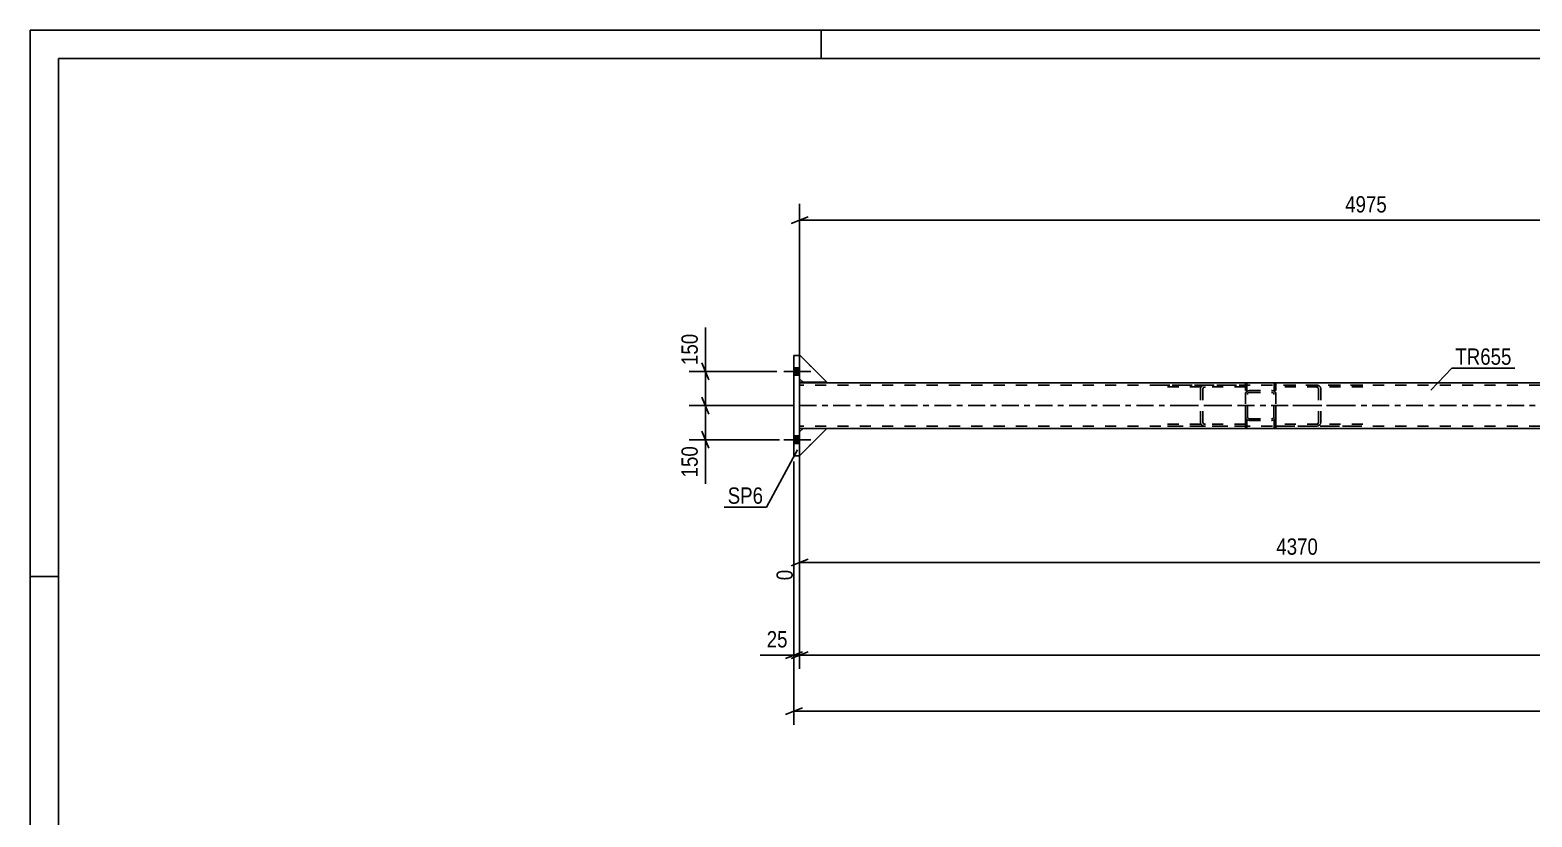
# Model space of a CAD drawing. Header units: millimetres. Extents: x -135 to 1054, y -647 to 194.
# Drawn here: x -134.6 to 129.2, y 55.8 to 194 of the extents above; entities that cross this region are included whole.
import ezdxf

# ---------------------------------------------------------------- set-up
doc = ezdxf.new("R2010")
doc.units = ezdxf.units.MM
doc.linetypes.add('DXK_LINE_DOT2', pattern=[3.9198, 1.9599, -1.9599])
doc.linetypes.add('DXK_LINE_DOT3', pattern=[5.9187, 2.979, -0.9799, 0.9799, -0.9799])
doc.styles.add('Arial Narrow', font='ARIALN.TTF', dxfattribs={"height": 0.2})

# ---------------------------------------------------------------- blocks, each defined once
blk = doc.blocks.new('Unknown-122571314-1162')
at = {"color": 5, "linetype": 'Continuous'}
for p, q in [((1054.37, 194), (-134.63, 194)), ((-134.63, 194), (-134.63, -647)), ((4.37, 189), (4.37, 194)), ((1049.37, 189), (-129.63, 189)), ((-129.63, 189), (-129.63, -642)), ((-129.63, 98), (-134.63, 98))]:
    blk.add_line(p, q, dxfattribs=at)
blk = doc.blocks.new('Part-122571314-6701 - 6554')
at = {"color": 2, "linetype": 'Continuous'}
for p, q in [((0.57, 123.43), (1.17, 124.03)), ((5.37, 124.03), (0.57, 119.23)), ((5.37, 124.03), (1.17, 124.03))]:
    blk.add_line(p, q, dxfattribs=at)
at = {"color": 7, "linetype": 'DXK_LINE_DOT3'}
for p, q in [((0.57, 124.03), (5.37, 124.03)), ((5.37, 124.03), (0.57, 119.23))]:
    blk.add_line(p, q, dxfattribs=at)
at = {"color": 7, "linetype": 'DXK_LINE_DOT2'}
blk.add_line((0.57, 119.23), (0.57, 123.43), dxfattribs=at)
blk = doc.blocks.new('Part-122571314-6695 - 6554')
at = {"color": 7, "linetype": 'DXK_LINE_DOT2'}
for p, q in [((5.37, 132.12), (0.57, 136.92)), ((0.57, 136.92), (0.57, 132.72)), ((0.57, 132.72), (1.17, 132.12)), ((1.17, 132.12), (5.37, 132.12))]:
    blk.add_line(p, q, dxfattribs=at)
at = {"color": 7, "linetype": 'DXK_LINE_DOT3'}
for p, q in [((5.37, 132.12), (0.57, 136.92)), ((0.57, 132.12), (5.37, 132.12))]:
    blk.add_line(p, q, dxfattribs=at)
blk = doc.blocks.new('Part-122571314-6692 - 6554')
at = {"color": 2, "linetype": 'Continuous'}
for p, q in [((5.37, 132.12), (0.57, 136.92)), ((0.57, 136.92), (0.57, 136.83)), ((0.57, 132.72), (1.17, 132.12)), ((1.17, 132.12), (5.37, 132.12))]:
    blk.add_line(p, q, dxfattribs=at)
at = {"color": 7, "linetype": 'DXK_LINE_DOT3'}
for p, q in [((5.37, 132.12), (0.57, 136.92)), ((0.57, 132.12), (5.37, 132.12))]:
    blk.add_line(p, q, dxfattribs=at)
at = {"color": 7, "linetype": 'DXK_LINE_DOT2'}
blk.add_line((0.57, 136.83), (0.57, 132.72), dxfattribs=at)
blk = doc.blocks.new('Part-122571314-6645 - 6554')
at = {"color": 7, "linetype": 'DXK_LINE_DOT2'}
for p, q in [((84.21, 124.43), (84.21, 131.63)), ((99.52, 131.63), (84.21, 131.63)), ((99.52, 131.31), (84.21, 131.31)), ((91.61, 131.58), (91.28, 131.63)), ((91.28, 131.31), (91.45, 131.29)), ((91.68, 131.11), (91.72, 130.99)), ((91.72, 125.07), (91.72, 130.99)), ((92.16, 130.99), (92.09, 131.24)), ((92.16, 125.07), (92.16, 130.99)), ((99.52, 124.75), (84.21, 124.75)), ((84.21, 124.43), (99.52, 124.43)), ((91.45, 124.78), (91.28, 124.75)), ((91.28, 124.43), (91.61, 124.48)), ((91.72, 125.07), (91.68, 124.95)), ((92.09, 124.83), (92.16, 125.07))]:
    blk.add_line(p, q, dxfattribs=at)
at = {"color": 7, "linetype": 'DXK_LINE_DOT3'}
blk.add_line((87.22, 128.03), (95.45, 128.03), dxfattribs=at)
at = {"color": 7, "linetype": 'DXK_LINE_DOT2'}
for centre, radius, start, end in [((91.35, 130.9), 0.401, 32.4104, 75.4453), ((91.41, 130.81), 0.802, 32.4104, 75.4453), ((91.35, 125.16), 0.401, 284.5547, 327.5896), ((91.41, 125.26), 0.802, 284.5547, 327.5896)]:
    blk.add_arc(centre, radius, start, end, dxfattribs=at)
blk = doc.blocks.new('Part-122571314-6646 - 6554')
at = {"color": 7, "linetype": 'DXK_LINE_DOT2'}
for p, q in [((63.63, 131.63), (78.93, 131.63)), ((78.93, 131.31), (63.63, 131.31)), ((71.06, 131.24), (70.99, 130.99)), ((70.99, 125.07), (70.99, 130.99)), ((71.43, 130.99), (71.46, 131.11)), ((71.43, 125.07), (71.43, 130.99)), ((71.87, 131.63), (71.53, 131.58)), ((71.7, 131.29), (71.87, 131.31)), ((78.93, 124.43), (78.93, 131.63)), ((78.93, 124.75), (63.63, 124.75)), ((78.93, 124.43), (63.63, 124.43)), ((70.99, 125.07), (71.06, 124.83)), ((71.46, 124.95), (71.43, 125.07)), ((71.53, 124.48), (71.87, 124.43)), ((71.87, 124.75), (71.7, 124.78))]:
    blk.add_line(p, q, dxfattribs=at)
at = {"color": 7, "linetype": 'DXK_LINE_DOT3'}
blk.add_line((67.69, 128.03), (75.93, 128.03), dxfattribs=at)
at = {"color": 7, "linetype": 'DXK_LINE_DOT2'}
for centre, radius, start, end in [((71.73, 130.81), 0.802, 104.5547, 147.5896), ((71.8, 130.9), 0.401, 104.5547, 147.5896), ((71.73, 125.26), 0.802, 212.4104, 255.4453), ((71.8, 125.16), 0.401, 212.4104, 255.4453)]:
    blk.add_arc(centre, radius, start, end, dxfattribs=at)
blk = doc.blocks.new('Part-122571314-6662 - 6554')
at = {"color": 7, "linetype": 'DXK_LINE_DOT2'}
for p, q in [((79.17, 125.39), (78.93, 125.39)), ((78.93, 125.39), (78.93, 124.19)), ((78.93, 124.19), (79.17, 124.19)), ((79.17, 124.19), (79.17, 125.39))]:
    blk.add_line(p, q, dxfattribs=at)
at = {"color": 7, "linetype": 'DXK_LINE_DOT3'}
blk.add_line((79.05, 124.79), (79.05, 124.79), dxfattribs=at)
blk = doc.blocks.new('Part-122571314-6616 - 6554')
at = {"color": 2, "linetype": 'Continuous'}
for p, q in [((-0.43, 136.83), (0.57, 136.83)), ((-0.43, 119.23), (-0.43, 136.83)), ((0.57, 136.83), (0.57, 119.23)), ((0.57, 119.23), (-0.43, 119.23))]:
    blk.add_line(p, q, dxfattribs=at)
at = {"color": 7, "linetype": 'DXK_LINE_DOT3'}
blk.add_line((0.07, 128.03), (0.07, 128.03), dxfattribs=at)
blk = doc.blocks.new('Bolt-122571314-6777 - 6554')
at = {"linetype": 'Continuous'}
for points in [[(0.57, 133.37), (0.57, 134.69), (-0.43, 134.69), (-0.43, 133.37)], [(0.57, 133.37), (0.57, 134.69), (-0.43, 134.69), (-0.43, 133.37)], [(0.57, 121.37), (0.57, 122.69), (-0.43, 122.69), (-0.43, 121.37)], [(0.57, 121.37), (0.57, 122.69), (-0.43, 122.69), (-0.43, 121.37)]]:
    blk.add_hatch(color=1, dxfattribs=at).paths.add_polyline_path(points)
at = {"color": 1, "linetype": 'Continuous'}
for p, q in [((-0.43, 134.69), (0.57, 134.69)), ((-0.43, 134.69), (0.57, 134.69)), ((-2.19, 134.03), (2.57, 134.03)), ((-2.19, 134.03), (2.57, 134.03)), ((-0.43, 133.37), (0.57, 133.37)), ((-0.43, 133.37), (0.57, 133.37)), ((-2.19, 122.03), (2.57, 122.03)), ((-2.19, 122.03), (2.57, 122.03)), ((-0.43, 122.69), (0.57, 122.69)), ((-0.43, 122.69), (0.57, 122.69)), ((-0.43, 121.37), (0.57, 121.37)), ((-0.43, 121.37), (0.57, 121.37))]:
    blk.add_line(p, q, dxfattribs=at)
blk = doc.blocks.new('Part-122571314-6633 - 6554')
at = {"color": 7, "linetype": 'DXK_LINE_DOT2'}
for p, q in [((78.98, 130.28), (78.93, 130.03)), ((78.93, 126.03), (78.93, 130.03)), ((79.25, 130.03), (79.28, 130.15)), ((79.25, 126.03), (79.25, 130.03)), ((79.57, 130.67), (79.33, 130.62)), ((79.45, 130.33), (79.57, 130.35)), ((79.57, 130.67), (83.57, 130.67)), ((79.57, 130.35), (83.57, 130.35)), ((83.82, 130.62), (83.57, 130.67)), ((83.57, 130.35), (83.7, 130.33)), ((83.87, 130.15), (83.89, 130.03)), ((83.89, 126.03), (83.89, 130.03)), ((84.21, 130.03), (84.16, 130.28)), ((84.21, 126.03), (84.21, 130.03)), ((78.93, 126.03), (78.98, 125.79)), ((79.28, 125.91), (79.25, 126.03)), ((79.33, 125.44), (79.57, 125.39)), ((79.57, 125.71), (79.45, 125.74)), ((79.57, 125.71), (83.57, 125.71)), ((79.57, 125.39), (83.57, 125.39)), ((83.7, 125.74), (83.57, 125.71)), ((83.57, 125.39), (83.82, 125.44)), ((83.89, 126.03), (83.87, 125.91)), ((84.16, 125.79), (84.21, 126.03))]:
    blk.add_line(p, q, dxfattribs=at)
at = {"color": 7, "linetype": 'DXK_LINE_DOT3'}
blk.add_line((81.57, 128.03), (81.57, 128.03), dxfattribs=at)
at = {"color": 7, "linetype": 'DXK_LINE_DOT2'}
for centre, radius, start, end in [((79.57, 130.03), 0.64, 112.5, 157.5), ((79.57, 130.03), 0.32, 112.5, 157.5), ((83.57, 130.03), 0.32, 22.5, 67.5), ((83.57, 130.03), 0.64, 22.5, 67.5), ((79.57, 126.03), 0.64, 202.5, 247.5), ((79.57, 126.03), 0.32, 202.5, 247.5), ((83.57, 126.03), 0.32, 292.5, 337.5), ((83.57, 126.03), 0.64, 292.5, 337.5)]:
    blk.add_arc(centre, radius, start, end, dxfattribs=at)
blk = doc.blocks.new('Part-122571314-6698 - 6554')
at = {"color": 7, "linetype": 'DXK_LINE_DOT2'}
for p, q in [((0.57, 123.43), (1.17, 124.03)), ((5.37, 124.03), (0.57, 119.23)), ((1.17, 124.03), (5.37, 124.03)), ((0.57, 119.23), (0.57, 123.43))]:
    blk.add_line(p, q, dxfattribs=at)
at = {"color": 7, "linetype": 'DXK_LINE_DOT3'}
for p, q in [((0.57, 124.03), (5.37, 124.03)), ((5.37, 124.03), (0.57, 119.23))]:
    blk.add_line(p, q, dxfattribs=at)
blk = doc.blocks.new('Part-122571314-6665 - 6554')
at = {"color": 7, "linetype": 'DXK_LINE_DOT2'}
for p, q in [((79.17, 131.87), (78.93, 131.87)), ((78.93, 131.87), (78.93, 130.67)), ((78.93, 130.67), (79.17, 130.67)), ((79.17, 130.67), (79.17, 131.87))]:
    blk.add_line(p, q, dxfattribs=at)
at = {"color": 7, "linetype": 'DXK_LINE_DOT3'}
blk.add_line((79.05, 131.27), (79.05, 131.27), dxfattribs=at)
blk = doc.blocks.new('Part-122571314-6669 - 6554')
at = {"color": 7, "linetype": 'DXK_LINE_DOT2'}
for p, q in [((84.21, 131.87), (83.97, 131.87)), ((83.97, 131.87), (83.97, 130.67)), ((83.97, 130.67), (84.21, 130.67)), ((84.21, 130.67), (84.21, 131.87))]:
    blk.add_line(p, q, dxfattribs=at)
at = {"color": 7, "linetype": 'DXK_LINE_DOT3'}
blk.add_line((84.09, 131.27), (84.09, 131.27), dxfattribs=at)
blk = doc.blocks.new('Part-122571314-6656 - 6554')
at = {"color": 2, "linetype": 'Continuous'}
for p, q in [((199.57, 132.03), (0.57, 132.03)), ((0.57, 124.83), (0.57, 131.23)), ((1.17, 124.03), (0.57, 124.03)), ((175.39, 124.03), (5.37, 124.03))]:
    blk.add_line(p, q, dxfattribs=at)
at = {"color": 7, "linetype": 'DXK_LINE_DOT2'}
for p, q in [((0.57, 132.03), (0.57, 131.23)), ((0.57, 132.03), (0.57, 131.8)), ((820.57, 131.63), (0.57, 131.63)), ((0.57, 124.03), (0.57, 124.83)), ((820.57, 124.43), (0.57, 124.43)), ((5.37, 124.03), (1.17, 124.03))]:
    blk.add_line(p, q, dxfattribs=at)
at = {"color": 7, "linetype": 'DXK_LINE_DOT3'}
blk.add_line((0.57, 128.03), (820.57, 128.03), dxfattribs=at)
blk = doc.blocks.new('Part-122571314-6666 - 6554')
at = {"color": 7, "linetype": 'DXK_LINE_DOT2'}
for p, q in [((84.21, 125.39), (83.97, 125.39)), ((83.97, 125.39), (83.97, 124.19)), ((83.97, 124.19), (84.21, 124.19)), ((84.21, 124.19), (84.21, 125.39))]:
    blk.add_line(p, q, dxfattribs=at)
at = {"color": 7, "linetype": 'DXK_LINE_DOT3'}
blk.add_line((84.09, 124.79), (84.09, 124.79), dxfattribs=at)
blk = doc.blocks.new('Part-122571314-6689 - 6554')
at = {"color": 7, "linetype": 'DXK_LINE_DOT2'}
for p, q in [((5.37, 132.12), (0.57, 136.92)), ((0.57, 136.92), (0.57, 132.72)), ((0.57, 132.72), (1.17, 132.12)), ((1.17, 132.12), (5.37, 132.12))]:
    blk.add_line(p, q, dxfattribs=at)
at = {"color": 7, "linetype": 'DXK_LINE_DOT3'}
for p, q in [((5.37, 132.12), (0.57, 136.92)), ((0.57, 132.12), (5.37, 132.12))]:
    blk.add_line(p, q, dxfattribs=at)
blk = doc.blocks.new('Part-122571314-6704 - 6554')
at = {"color": 7, "linetype": 'DXK_LINE_DOT2'}
for p, q in [((0.57, 123.43), (1.17, 124.03)), ((5.37, 124.03), (0.57, 119.23)), ((1.17, 124.03), (5.37, 124.03)), ((0.57, 119.23), (0.57, 123.43))]:
    blk.add_line(p, q, dxfattribs=at)
at = {"color": 7, "linetype": 'DXK_LINE_DOT3'}
for p, q in [((0.57, 124.03), (5.37, 124.03)), ((5.37, 124.03), (0.57, 119.23))]:
    blk.add_line(p, q, dxfattribs=at)
blk = doc.blocks.new('StraightDimension-122571314-25520 - 6554')
at = {"color": 7, "linetype": 'Continuous'}
for p, q in [((0.57, 118.23), (0.57, 81.8)), ((2.07, 84.8), (-0.93, 83.6)), ((0.57, 84.2), (820.57, 84.2))]:
    blk.add_line(p, q, dxfattribs=at)
blk = doc.blocks.new('StraightDimension-122571314-26134 - 6554')
at = {"color": 7, "linetype": 'Continuous'}
for p, q in [((0.57, 123.03), (0.57, 97.35)), ((175.39, 123.03), (175.39, 91.87)), ((2.07, 101.08), (-0.93, 99.88)), ((0.57, 100.48), (175.39, 100.48)), ((173.89, 99.88), (176.89, 101.08))]:
    blk.add_line(p, q, dxfattribs=at)
at = {"color": 0}
blk.add_wipeout([(92.24, 101.23), (92.24, 105.43), (83.72, 105.43), (83.72, 101.23)], dxfattribs=at)
at = {"color": 0, "linetype": 'Continuous'}
for points in [[(-0.03, 99.78), (-4.23, 99.78), (-4.23, 96.75), (-0.03, 96.75)], [(174.79, 99.78), (170.59, 99.78), (170.59, 91.27), (174.79, 91.27)]]:
    blk.add_wipeout(points, dxfattribs=at)
at = {"color": 3, "style": 'Arial Narrow'}
blk.add_text('4370', height=2.863, dxfattribs=at).set_placement((84.32, 101.83))
at = {"color": 3, "linetype": 'Continuous', "style": 'Arial Narrow'}
for s, height, p in [('0', 2.86, (-0.63, 97.35)), ('4370', 2.863, (174.19, 91.87))]:
    blk.add_text(s, height=height, rotation=90.0002, dxfattribs=at).set_placement(p)
blk = doc.blocks.new('StraightDimension-122571314-25521 - 6554')
at = {"color": 7, "linetype": 'Continuous'}
for p, q in [((-0.43, 118.23), (-0.43, 81.8)), ((0.57, 118.23), (0.57, 81.8)), ((-1.93, 83.6), (1.07, 84.8)), ((2.07, 84.8), (-0.93, 83.6)), ((-0.43, 84.2), (0.57, 84.2))]:
    blk.add_line(p, q, dxfattribs=at)
at = {"color": 0}
blk.add_wipeout([(-0.95, 84.95), (-0.95, 89.15), (-5.81, 89.15), (-5.81, 84.95)], dxfattribs=at)
at = {"color": 7, "linetype": 'Continuous'}
blk.add_line((-0.43, 84.2), (-6.33, 84.2), dxfattribs=at)
blk.add_line((-0.43, 84.2), (-6.33, 84.2), dxfattribs=at)
at = {"color": 3, "style": 'Arial Narrow'}
blk.add_text('25', height=2.863, dxfattribs=at).set_placement((-5.21, 85.55))
blk = doc.blocks.new('StraightDimension-122571314-7076 - 6554')
at = {"color": 7, "linetype": 'Continuous'}
for p, q in [((-0.43, 118.14), (-0.43, 71.96)), ((1.07, 74.96), (-1.93, 73.76)), ((-0.43, 74.36), (821.57, 74.36))]:
    blk.add_line(p, q, dxfattribs=at)
blk = doc.blocks.new('StraightDimension-122571314-6950 - 6554')
at = {"color": 7, "linetype": 'Continuous'}
for p, q in [((-16.58, 129.53), (-15.38, 126.53)), ((-0.43, 128.03), (-18.83, 128.03)), ((-15.98, 122.03), (-15.98, 128.03)), ((-2.98, 122.03), (-18.83, 122.03)), ((-15.38, 120.53), (-16.58, 123.53))]:
    blk.add_line(p, q, dxfattribs=at)
at = {"color": 0}
blk.add_wipeout([(-16.73, 121.51), (-20.93, 121.51), (-20.93, 114.82), (-16.73, 114.82)], dxfattribs=at)
at = {"color": 7, "linetype": 'Continuous'}
blk.add_line((-15.98, 122.03), (-15.98, 114.3), dxfattribs=at)
blk.add_line((-15.98, 122.03), (-15.98, 114.3), dxfattribs=at)
at = {"color": 3, "style": 'Arial Narrow'}
blk.add_text('150', height=2.863, rotation=90.0002, dxfattribs=at).set_placement((-17.33, 115.42))
blk = doc.blocks.new('StraightDimension-122571314-6959 - 6554')
at = {"color": 7, "linetype": 'Continuous'}
for p, q in [((-16.58, 135.53), (-15.38, 132.53)), ((-3.43, 134.03), (-18.83, 134.03)), ((-15.98, 128.03), (-15.98, 134.03)), ((-15.38, 126.53), (-16.58, 129.53)), ((-0.43, 128.03), (-18.83, 128.03))]:
    blk.add_line(p, q, dxfattribs=at)
at = {"color": 0}
blk.add_wipeout([(-16.73, 141.24), (-20.93, 141.24), (-20.93, 134.56), (-16.73, 134.56)], dxfattribs=at)
at = {"color": 7, "linetype": 'Continuous'}
blk.add_line((-15.98, 134.03), (-15.98, 141.77), dxfattribs=at)
blk.add_line((-15.98, 134.03), (-15.98, 141.77), dxfattribs=at)
at = {"color": 3, "style": 'Arial Narrow'}
blk.add_text('150', height=2.863, rotation=90.0002, dxfattribs=at).set_placement((-17.33, 135.16))
blk = doc.blocks.new('StraightDimension-122571314-25590 - 6554')
at = {"color": 7, "linetype": 'Continuous'}
for p, q in [((2.07, 161.2), (-0.93, 160)), ((0.57, 133.12), (0.57, 163.45)), ((198.07, 160), (201.07, 161.2)), ((199.57, 138.53), (199.57, 163.45)), ((0.57, 160.6), (199.57, 160.6))]:
    blk.add_line(p, q, dxfattribs=at)
at = {"color": 0}
blk.add_wipeout([(104.33, 161.35), (104.33, 165.55), (95.82, 165.55), (95.82, 161.35)], dxfattribs=at)
at = {"color": 3, "style": 'Arial Narrow'}
blk.add_text('4975', height=2.863, dxfattribs=at).set_placement((96.42, 161.95))
blk = doc.blocks.new('Mark-122571314-6612 - 6554')
at = {"color": 0}
blk.add_wipeout([(-5.85, 110.79), (-5.85, 113.79), (-12.06, 113.79), (-12.06, 110.79)], dxfattribs=at)
blk.add_wipeout([(-5.85, 110.79), (-5.85, 113.79), (-12.06, 113.79), (-12.06, 110.79)], dxfattribs=at)
at = {"color": 30, "linetype": 'Continuous'}
for p in [(0.2, 120.23), (-12.66, 110.19)]:
    blk.add_line(p, (-5.25, 110.19), dxfattribs=at)
at = {"color": 3, "style": 'Arial Narrow'}
blk.add_text('SP6', height=2.863, dxfattribs=at).set_placement((-12.06, 110.79))
blk = doc.blocks.new('Mark-122571314-6652 - 6554')
at = {"color": 0}
blk.add_wipeout([(125.64, 135.2), (125.64, 138.2), (115.78, 138.2), (115.78, 135.2)], dxfattribs=at)
blk.add_wipeout([(125.64, 135.2), (125.64, 138.2), (115.78, 138.2), (115.78, 135.2)], dxfattribs=at)
at = {"color": 30, "linetype": 'Continuous'}
for p, q in [((111.48, 130.76), (115.18, 134.6)), ((115.18, 134.6), (126.24, 134.6))]:
    blk.add_line(p, q, dxfattribs=at)
at = {"color": 3, "style": 'Arial Narrow'}
blk.add_text('TR655', height=2.863, dxfattribs=at).set_placement((115.78, 135.2))

msp = doc.modelspace()

# ---------------------------------------------------------------- block references
for name in ['Unknown-122571314-1162', 'Bolt-122571314-6777 - 6554', 'Part-122571314-6616 - 6554', 'Part-122571314-6695 - 6554', 'Part-122571314-6692 - 6554', 'Part-122571314-6689 - 6554', 'Part-122571314-6656 - 6554', 'Part-122571314-6646 - 6554', 'Part-122571314-6665 - 6554', 'Part-122571314-6633 - 6554', 'Part-122571314-6669 - 6554', 'Part-122571314-6645 - 6554', 'Part-122571314-6701 - 6554', 'Part-122571314-6698 - 6554', 'Part-122571314-6704 - 6554', 'Part-122571314-6662 - 6554', 'Part-122571314-6666 - 6554']:
    msp.add_blockref(name, (0, 0))

# ---------------------------------------------------------------- next in the draw order: block references
msp.add_blockref('StraightDimension-122571314-25520 - 6554', (0, 0))

# ---------------------------------------------------------------- next in the draw order: block references
msp.add_blockref('StraightDimension-122571314-26134 - 6554', (0, 0))

# ---------------------------------------------------------------- next in the draw order: block references
msp.add_blockref('StraightDimension-122571314-25521 - 6554', (0, 0))

# ---------------------------------------------------------------- next in the draw order: block references
msp.add_blockref('StraightDimension-122571314-7076 - 6554', (0, 0))

# ---------------------------------------------------------------- next in the draw order: block references
msp.add_blockref('StraightDimension-122571314-6950 - 6554', (0, 0))

# ---------------------------------------------------------------- next in the draw order: block references
for name in ['StraightDimension-122571314-6959 - 6554', 'Mark-122571314-6612 - 6554']:
    msp.add_blockref(name, (0, 0))

# ---------------------------------------------------------------- next in the draw order: block references
msp.add_blockref('StraightDimension-122571314-25590 - 6554', (0, 0))

# ---------------------------------------------------------------- next in the draw order: block references
msp.add_blockref('Mark-122571314-6652 - 6554', (0, 0))

doc.saveas('drawing.dxf')
